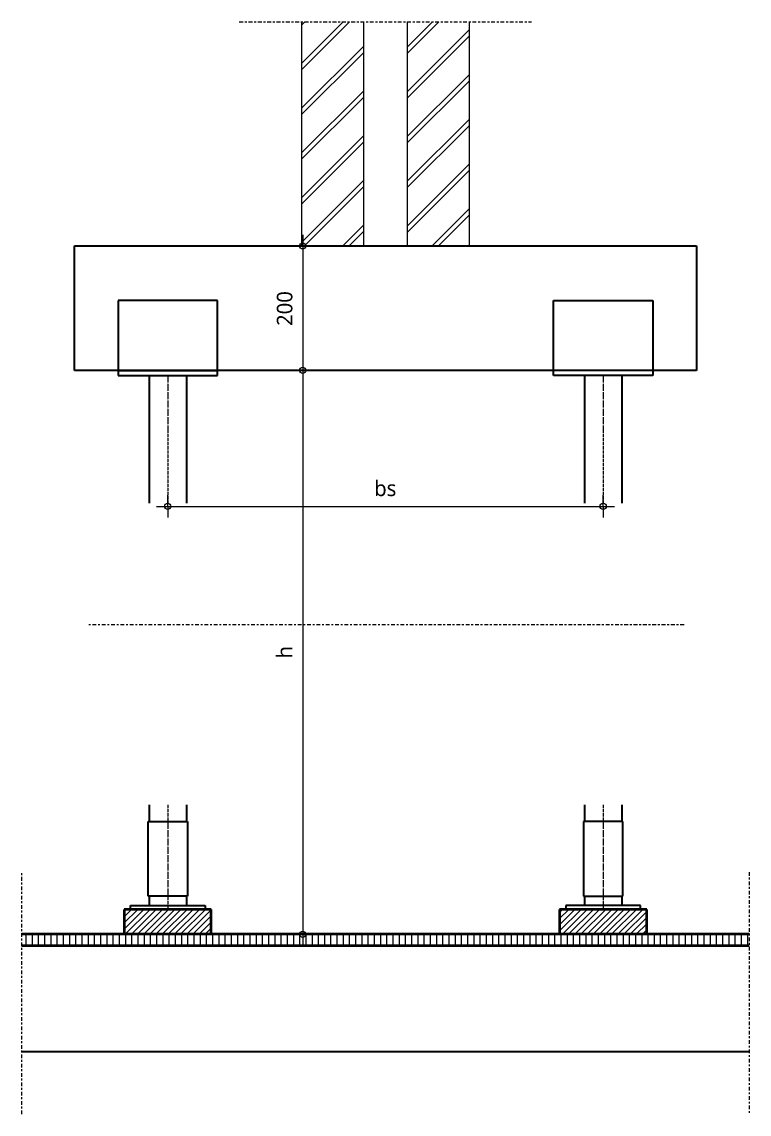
# Model space of a CAD drawing. Header units: millimetres. Extents: x -14163 to 55687, y -143 to 37302.
# Drawn here: x -3287 to -2118, y -143 to 1612 of the extents above; entities that cross this region are included whole.
import ezdxf

# ---------------------------------------------------------------- set-up
doc = ezdxf.new("R2010")
doc.units = ezdxf.units.MM
doc.linetypes.add('MV_center', pattern=[15, 6, -3, 3, -3])
doc.linetypes.add('MV_hartlijn_staal', pattern=[6.6, 5, -0.8, 0, -0.8])
for name, color, linetype, lineweight in [('A-ANNO-DIMS', 211, 'Continuous', 13), ('A-ANNO-DIMS-10', 211, 'Continuous', 13), ('A-DETL', 90, 'Continuous', 13), ('A-DETL-GENF', 92, 'Continuous', 18)]:
    doc.layers.add(name, color=color, linetype=linetype, lineweight=lineweight)
doc.styles.add('Segoe UI_3', font='segoeui.ttf', dxfattribs={"height": 25})
doc.dimstyles.new('2_5_mm', dxfattribs={"dimscale": 304.8, "dimtxt": 26.184099, "dimasz": 0.032808, "dimexe": 0.059055, "dimexo": 0.0625, "dimgap": 0.029528, "dimtad": 1, "dimdec": 0, "dimzin": 0, "dimdsep": 46, "dimtxsty": 'Segoe UI_3', "dimblk1": 'DOTBLANK', "dimblk2": 'DOTBLANK', "dimsah": 1, "dimcen": 0.09, "dimdle": 0.059055, "dimazin": 0, "dimtfac": 1, "dimtdec": 4, "dimtix": 1, "dimtmove": 0, "dimatfit": 3, "dimfxl": 0.059055, "dimfxlon": 1, "dimtvp": 1, "dimtfill": 1, "dimtolj": 1, "dimtzin": 0, "dimarcsym": 2})
pattern_1 = [(45, (0, 0), (-35.921, 35.921), []), (45, (10.16, 0), (-35.921, 35.921), [])]
pattern_2 = [(45, (0, 0), (-4.949747, 4.949747), [])]

# ---------------------------------------------------------------- blocks, each defined once
blk = doc.blocks.new('NLRS_00_DI_maskeer - Type 1-4234821-Details Constructie')
at = {"layer": 'A-DETL-GENF', "linetype": 'MV_center'}
blk.add_line((-100, 0), (370, 0), dxfattribs=at)
blk = doc.blocks.new('NLRS_00_DI_maskeer - Type 1-4234836-Details Constructie')
at = {"layer": 'A-DETL-GENF', "linetype": 'MV_center'}
blk.add_line((289, 0), (-100, 0), dxfattribs=at)
blk = doc.blocks.new('NLRS_00_DI_maskeer - Type 1-4234837-Details Constructie')
at = {"layer": 'A-DETL-GENF', "linetype": 'MV_center'}
blk.add_line((-100, 0), (289, 0), dxfattribs=at)
blk = doc.blocks.new('NLRS_00_DI_maskeer - Type 1-4234839-Details Constructie')
at = {"layer": 'A-DETL-GENF', "linetype": 'MV_center'}
blk.add_line((860, 0), (-100, 0), dxfattribs=at)
blk = doc.blocks.new('DIMBLOCK101-Details Constructie')
at = {"layer": 'A-ANNO-DIMS-10'}
for p, q in [((-2835.5, 1270), (-2835.5, 1052)), ((-2835.5, 1252), (-2853.5, 1252)), ((-2835.5, 1252), (-2817.5, 1252)), ((-2835.5, 1052), (-2853.5, 1052)), ((-2835.5, 1052), (-2817.5, 1052))]:
    blk.add_line(p, q, dxfattribs=at)
for centre in [(-2835.5, 1252), (-2835.5, 1052)]:
    blk.add_circle(centre, 5, dxfattribs=at)
at = {"layer": 'A-ANNO-DIMS-10', "color": 0, "insert": (-2877.1, 1123.4), "char_height": 25, "width": 68.555, "attachment_point": 1, "rotation": 90, "line_spacing_factor": 1.142579, "style": 'Segoe UI_3', "bg_fill": 3, "box_fill_scale": 1.25, "bg_fill_color": 9, "bg_fill_true_color": 13158600, "bg_fill_transparency": 0}
blk.add_mtext('200', dxfattribs=at)
blk = doc.blocks.new('_DotBlank')
at = {"color": 0, "linetype": 'ByBlock', "lineweight": -2}
blk.add_line((-0.5, 0), (-1, 0), dxfattribs=at)
blk.add_circle((0, 0), 0.5, dxfattribs=at)
blk = doc.blocks.new('DIMBLOCK102-Details Constructie')
at = {"layer": 'A-ANNO-DIMS-10'}
for p, q in [((-2835.5, 1052), (-2853.5, 1052)), ((-2835.5, 1052), (-2835.5, 128)), ((-2835.5, 1052), (-2817.5, 1052)), ((-2835.5, 146), (-2853.5, 146)), ((-2835.5, 146), (-2817.5, 146))]:
    blk.add_line(p, q, dxfattribs=at)
for centre in [(-2835.5, 1052), (-2835.5, 146)]:
    blk.add_circle(centre, 5, dxfattribs=at)
at = {"layer": 'A-ANNO-DIMS-10', "color": 0, "insert": (-2877.1, 589), "char_height": 25, "width": 23.994, "attachment_point": 1, "rotation": 90, "line_spacing_factor": 1.142579, "style": 'Segoe UI_3', "bg_fill": 3, "box_fill_scale": 1.25, "bg_fill_color": 9, "bg_fill_true_color": 13158600, "bg_fill_transparency": 0}
blk.add_mtext('h', dxfattribs=at)
blk = doc.blocks.new('DIMBLOCK103-Details Constructie')
at = {"layer": 'A-ANNO-DIMS-10'}
for p, q in [((-3052.4, 833.4), (-3052.4, 851.4)), ((-2352.4, 833.4), (-2352.4, 851.4)), ((-3070.4, 833.4), (-2334.4, 833.4)), ((-3052.4, 833.4), (-3052.4, 815.4)), ((-2352.4, 833.4), (-2352.4, 815.4))]:
    blk.add_line(p, q, dxfattribs=at)
for centre in [(-3052.4, 833.4), (-2352.4, 833.4)]:
    blk.add_circle(centre, 5, dxfattribs=at)
at = {"layer": 'A-ANNO-DIMS-10', "color": 0, "insert": (-2720.5, 875), "char_height": 25, "width": 43.418, "attachment_point": 1, "line_spacing_factor": 1.142579, "style": 'Segoe UI_3', "bg_fill": 3, "box_fill_scale": 1.25, "bg_fill_color": 9, "bg_fill_true_color": 13158600, "bg_fill_transparency": 0}
blk.add_mtext('bs', dxfattribs=at)

msp = doc.modelspace()

# ---------------------------------------------------------------- hatches: boundary and pattern name
at = {"layer": 'A-DETL-GENF', "lineweight": 13}
h = msp.add_hatch(dxfattribs=at)
h.set_pattern_fill('FP_125', color=50, style=0, pattern_type=2)
h.set_pattern_definition(pattern_1)
h.paths.add_polyline_path([(-2737.4, 1252), (-2737.4, 1612), (-2837.4, 1612), (-2837.4, 1252)])
h = msp.add_hatch(dxfattribs=at)
h.set_pattern_fill('FP_125', color=50, style=0, pattern_type=2)
h.set_pattern_definition(pattern_1)
h.paths.add_polyline_path([(-2567.4, 1252), (-2567.4, 1612), (-2667.4, 1612), (-2667.4, 1252)])
h = msp.add_hatch(dxfattribs=at)
h.set_pattern_fill('FP_120', color=250, style=0, pattern_type=2)
h.set_pattern_definition(pattern_2)
h.paths.add_polyline_path([(-2982.4, 146), (-2982.4, 186), (-3122.4, 186), (-3122.4, 146)])
h = msp.add_hatch(dxfattribs=at)
h.set_pattern_fill('FP_120', color=250, style=0, pattern_type=2)
h.set_pattern_definition(pattern_2)
h.paths.add_polyline_path([(-2282.4, 146), (-2282.4, 186), (-2422.4, 186), (-2422.4, 146)])
h = msp.add_hatch(dxfattribs=at)
h.set_pattern_fill('FP_121', color=50, style=0, pattern_type=2)
h.set_pattern_definition([(90, (0, 0), (-10, 6e-16), [])])
h.paths.add_polyline_path([(-3246.6, 128), (-2117.7, 128), (-2117.7, 146), (-3287, 146), (-3287, 128)])

# ---------------------------------------------------------------- linework, layer by layer
at = {"layer": 'A-DETL', "lineweight": 18}
for p, q in [((-2837.4, 1612), (-2837.4, 1252)), ((-2737.4, 1252), (-2737.4, 1612)), ((-2667.4, 1612), (-2667.4, 1252)), ((-2567.4, 1252), (-2567.4, 1612)), ((-2837.4, 1252), (-2737.4, 1252)), ((-2667.4, 1252), (-2567.4, 1252))]:
    msp.add_line(p, q, dxfattribs=at)
at = {"layer": 'A-DETL', "lineweight": 25}
for p, q in [((-3202.4, 1252), (-2202.4, 1252)), ((-3202.4, 1052), (-3202.4, 1252)), ((-2202.4, 1252), (-2202.4, 1052)), ((-3132.4, 1164), (-3132.4, 1052)), ((-2972.4, 1164), (-3132.4, 1164)), ((-2972.4, 1052), (-2972.4, 1164)), ((-2432.4, 1164), (-2272.4, 1164)), ((-2432.4, 1052), (-2432.4, 1164)), ((-2272.4, 1164), (-2272.4, 1052)), ((-2202.4, 1052), (-3202.4, 1052)), ((-3132.4, 1052), (-2972.4, 1052)), ((-3132.4, 1052), (-3132.4, 1044)), ((-3132.4, 1044), (-2972.4, 1044)), ((-3082.4, 1044), (-3082.4, 838.7)), ((-3022.4, 1044), (-3022.4, 838.7)), ((-2972.4, 1044), (-2972.4, 1052)), ((-2272.4, 1052), (-2432.4, 1052)), ((-2432.4, 1044), (-2432.4, 1052)), ((-2272.4, 1044), (-2432.4, 1044)), ((-2382.4, 1044), (-2382.4, 838.7)), ((-2322.4, 1044), (-2322.4, 838.7)), ((-2272.4, 1052), (-2272.4, 1044)), ((-3082.4, 353.7), (-3082.4, 327)), ((-3022.4, 353.7), (-3022.4, 327)), ((-2382.4, 353.7), (-2382.4, 327)), ((-2322.4, 353.7), (-2322.4, 327)), ((-3084.1, 207), (-3084.1, 327)), ((-3084.1, 327), (-3020.6, 327)), ((-3020.6, 327), (-3020.6, 207)), ((-2384.1, 327), (-2384.1, 207)), ((-2320.6, 327), (-2384.1, 327)), ((-2320.6, 207), (-2320.6, 327)), ((-3020.6, 207), (-3084.1, 207)), ((-3082.4, 207), (-3082.4, 192)), ((-3022.4, 207), (-3022.4, 192)), ((-2384.1, 207), (-2320.6, 207)), ((-2382.4, 207), (-2382.4, 192)), ((-2322.4, 207), (-2322.4, 192)), ((-3112.4, 192), (-2992.4, 192)), ((-3112.4, 186), (-3112.4, 192)), ((-2992.4, 186), (-3112.4, 186)), ((-2992.4, 192), (-2992.4, 186)), ((-2292.4, 192), (-2412.4, 192)), ((-2412.4, 192), (-2412.4, 186)), ((-2412.4, 186), (-2292.4, 186)), ((-2292.4, 186), (-2292.4, 192)), ((-3287, 128), (-2117.7, 128)), ((-2117.7, -43), (-3287, -43))]:
    msp.add_line(p, q, dxfattribs=at)
at = {"layer": 'A-DETL', "linetype": 'MV_hartlijn_staal'}
for p, q in [((-3052.4, 1044), (-3052.4, 838.7)), ((-2352.4, 1044), (-2352.4, 838.7)), ((-3052.4, 353.7), (-3052.4, 186)), ((-2352.4, 353.7), (-2352.4, 186))]:
    msp.add_line(p, q, dxfattribs=at)
at = {"layer": 'A-DETL', "lineweight": 35}
for p, q in [((-2982.4, 186), (-3122.4, 186)), ((-3122.4, 186), (-3122.4, 146)), ((-2982.4, 146), (-2982.4, 186)), ((-2282.4, 186), (-2422.4, 186)), ((-2422.4, 186), (-2422.4, 146)), ((-2282.4, 146), (-2282.4, 186)), ((-2117.7, 146), (-3287, 146)), ((-3287, 128), (-2117.7, 128))]:
    msp.add_line(p, q, dxfattribs=at)

# ---------------------------------------------------------------- block references
at = {"layer": 'A-DETL-GENF', "linetype": 'MV_center'}
for name, p in [('NLRS_00_DI_maskeer - Type 1-4234821-Details Constructie', (-2837.4, 1612)), ('NLRS_00_DI_maskeer - Type 1-4234839-Details Constructie', (-3082.4, 643.4))]:
    msp.add_blockref(name, p, dxfattribs=at)
for name, p, rotation in [('NLRS_00_DI_maskeer - Type 1-4234836-Details Constructie', (-3287, 146), 269.9999999999998), ('NLRS_00_DI_maskeer - Type 1-4234837-Details Constructie', (-2117.7, 146), 270.0000000000002)]:
    msp.add_blockref(name, p, dxfattribs=dict(at, rotation=rotation))

# ---------------------------------------------------------------- next in the draw order: dimensions: what is measured, and where the dimension line sits
at = {"layer": 'A-ANNO-DIMS'}
dim = msp.add_linear_dim(base=(-2835.5, 1052), p1=(-2817.5, 1252), p2=(-2817.5, 1052), angle=90, dimstyle='2_5_mm', override={"dimpost": '<>', "dimfxl": 200}, dxfattribs=at)
dim.commit()
dim.dimension.update_dxf_attribs({"geometry": 'DIMBLOCK101-Details Constructie', "text_midpoint": (-2857.4, 1152)})

# ---------------------------------------------------------------- next in the draw order: dimensions: what is measured, and where the dimension line sits
dim = msp.add_linear_dim(base=(-2835.5, 146), p1=(-2817.5, 1052), p2=(-2817.5, 146), angle=90, text='h', dimstyle='2_5_mm', override={"dimpost": '<>', "dimfxl": 906}, dxfattribs=at)
dim.commit()
dim.dimension.update_dxf_attribs({"geometry": 'DIMBLOCK102-Details Constructie', "text_midpoint": (-2857.7, 599)})

# ---------------------------------------------------------------- next in the draw order: dimensions: what is measured, and where the dimension line sits
dim = msp.add_linear_dim(base=(-2352.4, 833.4), p1=(-3052.4, 851.4), p2=(-2352.4, 851.4), text='bs', dimstyle='2_5_mm', override={"dimpost": '<>', "dimfxl": 700}, dxfattribs=at)
dim.commit()
dim.dimension.update_dxf_attribs({"geometry": 'DIMBLOCK103-Details Constructie', "text_midpoint": (-2702.4, 855.8)})

doc.saveas('drawing.dxf')
